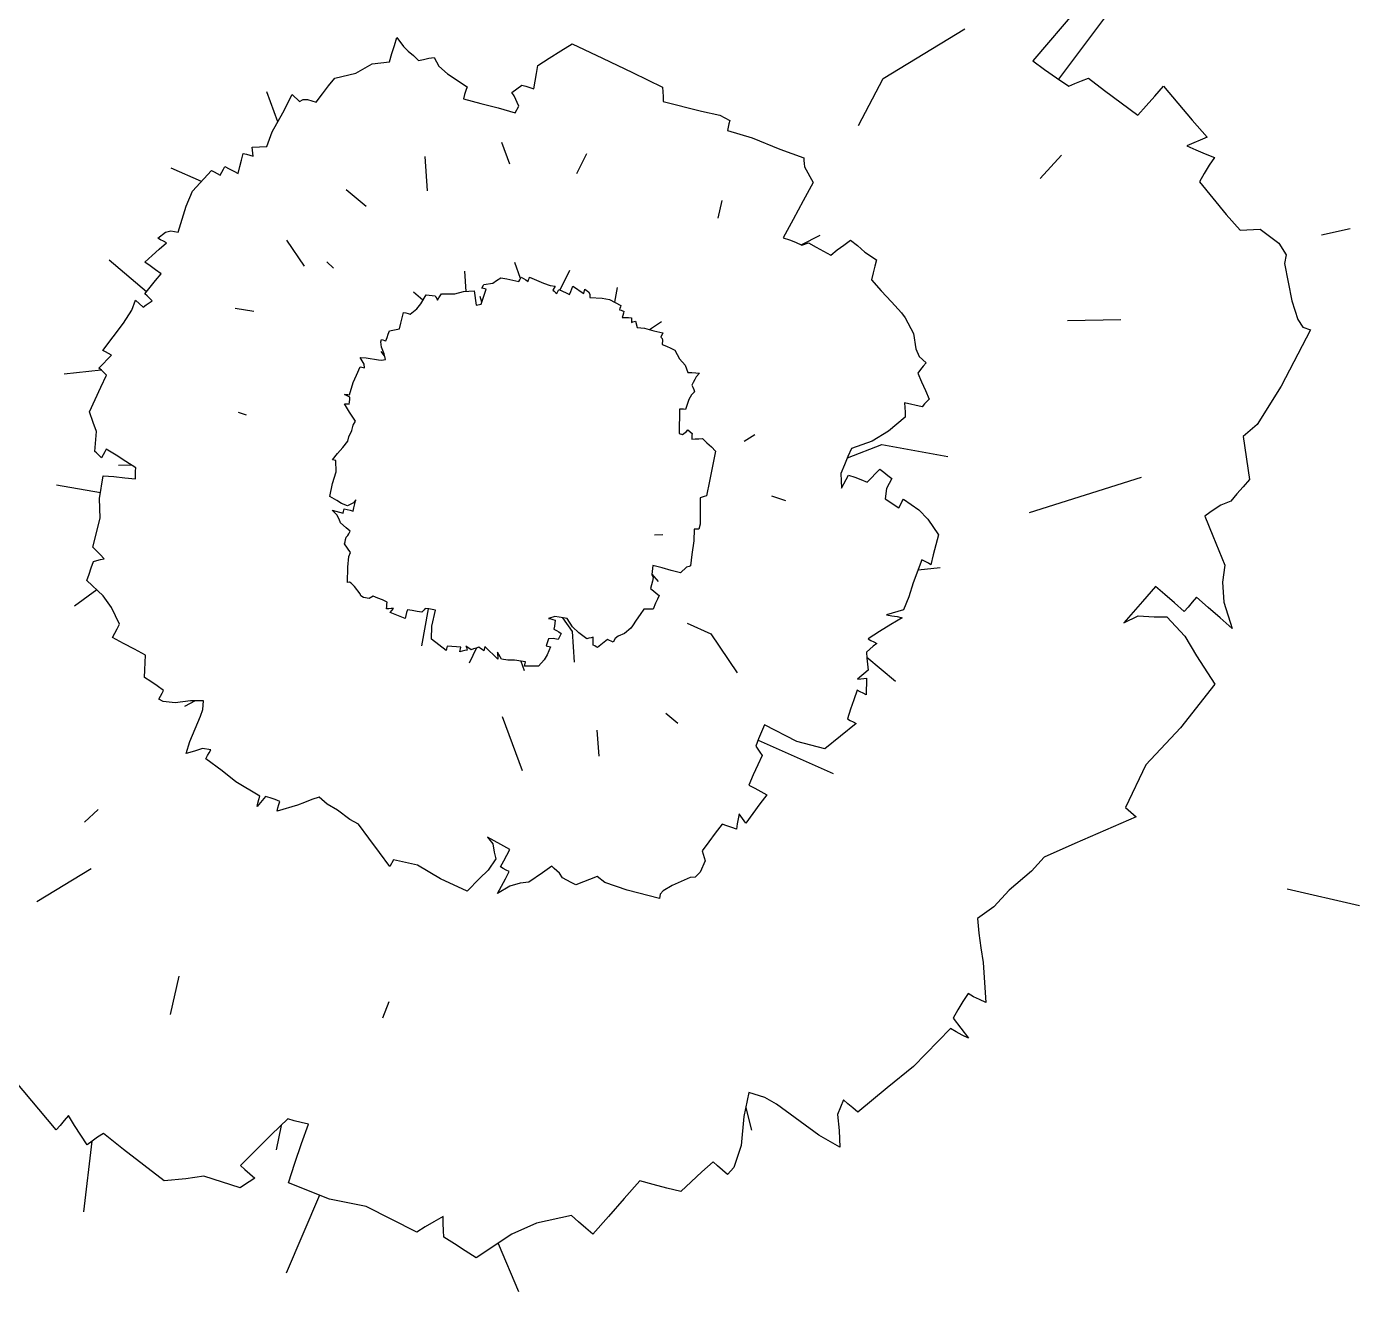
# Model space of a CAD drawing. Header units: millimetres. Extents: x -4017 to 59953, y -688 to 66564.
# Drawn here: x 42436 to 43032, y 14670 to 15235 of the extents above; entities that cross this region are included whole.
import ezdxf

# ---------------------------------------------------------------- set-up
doc = ezdxf.new("R2010")
doc.units = ezdxf.units.MM

# ---------------------------------------------------------------- blocks, each defined once
blk = doc.blocks.new('A$C35F36DAD')
at = {"linetype": 'Continuous'}
for p, q in [((0.98157, 0.86308), (1.02342, 0.91918)), ((0.99006, 0.89492), (0.97005, 0.87129)), ((0.68468, 0.87825), (0.68581, 0.88176)), ((0.68581, 0.88176), (0.68867, 0.87769)), ((0.90305, 0.86341), (0.93963, 0.88557)), ((0.68355, 0.87463), (0.68468, 0.87825)), ((0.68867, 0.87769), (0.6909, 0.87571)), ((0.6909, 0.87571), (0.69315, 0.87367)), ((0.75389, 0.87253), (0.759, 0.87577)), ((0.759, 0.87577), (0.76414, 0.87888)), ((0.76414, 0.87888), (0.77764, 0.87252)), ((0.66744, 0.86584), (0.67481, 0.86998)), ((0.67481, 0.86998), (0.68248, 0.87092)), ((0.68248, 0.87092), (0.68355, 0.87463)), ((0.69315, 0.87367), (0.69544, 0.8715)), ((0.69544, 0.8715), (0.69775, 0.87201)), ((0.69775, 0.87201), (0.70008, 0.87246)), ((0.70008, 0.87246), (0.70245, 0.87277)), ((0.70245, 0.87277), (0.70454, 0.86892)), ((0.74881, 0.86921), (0.75389, 0.87253)), ((0.77764, 0.87252), (0.7911, 0.86608)), ((0.97005, 0.87129), (0.9752, 0.86749)), ((0.65523, 0.86011), (0.65807, 0.86363)), ((0.65807, 0.86363), (0.66744, 0.86584)), ((0.70454, 0.86892), (0.70836, 0.86555)), ((0.70836, 0.86555), (0.71716, 0.85977)), ((0.74759, 0.86229), (0.7482, 0.86575)), ((0.7482, 0.86575), (0.74881, 0.86921)), ((0.7911, 0.86608), (0.80453, 0.85959)), ((0.9752, 0.86749), (0.98054, 0.86378)), ((0.98054, 0.86378), (0.98609, 0.86001)), ((0.99174, 0.8624), (0.99486, 0.86358)), ((0.99486, 0.86358), (1.002, 0.85804)), ((0.65248, 0.85654), (0.65523, 0.86011)), ((0.71657, 0.85806), (0.71603, 0.85626)), ((0.71716, 0.85977), (0.71657, 0.85806)), ((0.73715, 0.85725), (0.74157, 0.86049)), ((0.74157, 0.86049), (0.74335, 0.86002)), ((0.74335, 0.86002), (0.74515, 0.85949)), ((0.74515, 0.85949), (0.74699, 0.85882)), ((0.74699, 0.85882), (0.74759, 0.86229)), ((0.80453, 0.85959), (0.80466, 0.85749)), ((0.89209, 0.84246), (0.90305, 0.86341)), ((0.98609, 0.86001), (0.98881, 0.86117)), ((0.98881, 0.86117), (0.99174, 0.8624)), ((1.002, 0.85804), (1.00941, 0.85252)), ((1.02451, 0.8556), (1.02841, 0.86005)), ((1.02841, 0.86005), (1.03471, 0.85243)), ((0.63256, 0.84409), (0.62774, 0.85746)), ((0.63483, 0.84808), (0.63893, 0.85627)), ((0.63893, 0.85627), (0.64231, 0.85318)), ((0.64231, 0.85318), (0.64395, 0.85412)), ((0.64395, 0.85412), (0.64588, 0.85406)), ((0.64588, 0.85406), (0.64977, 0.85294)), ((0.64977, 0.85294), (0.65248, 0.85654)), ((0.71603, 0.85626), (0.7155, 0.85435)), ((0.7155, 0.85435), (0.72327, 0.85235)), ((0.72327, 0.85235), (0.73099, 0.85027)), ((0.73826, 0.85567), (0.73715, 0.85725)), ((0.74027, 0.85107), (0.73826, 0.85567)), ((0.80466, 0.85749), (0.80477, 0.85534)), ((0.80477, 0.85534), (0.80483, 0.85311)), ((0.80483, 0.85311), (0.82197, 0.8489)), ((1.00941, 0.85252), (1.01695, 0.847)), ((1.02066, 0.85123), (1.02451, 0.8556)), ((1.03471, 0.85243), (1.0412, 0.84489)), ((0.63004, 0.83964), (0.63483, 0.84808)), ((0.73099, 0.85027), (0.73869, 0.84814)), ((0.73869, 0.84814), (0.74027, 0.85107)), ((0.82197, 0.8489), (0.83015, 0.84702)), ((0.83015, 0.84702), (0.83461, 0.84461)), ((1.01695, 0.847), (1.02066, 0.85123)), ((0.83383, 0.84173), (0.83347, 0.84016)), ((0.83347, 0.84016), (0.84454, 0.83695)), ((0.8342, 0.84324), (0.83383, 0.84173)), ((0.83461, 0.84461), (0.8342, 0.84324)), ((1.0412, 0.84489), (1.04789, 0.83729)), ((0.62765, 0.83304), (0.63004, 0.83964)), ((0.73625, 0.82515), (0.73263, 0.83481)), ((0.84454, 0.83695), (0.85691, 0.8319)), ((1.04789, 0.83729), (1.03884, 0.8334)), ((0.61631, 0.82702), (0.6171, 0.82989)), ((0.6171, 0.82989), (0.61854, 0.82961)), ((0.61854, 0.82961), (0.62004, 0.82924)), ((0.62004, 0.82924), (0.62154, 0.82876)), ((0.62117, 0.83275), (0.62765, 0.83304)), ((0.62123, 0.83145), (0.62117, 0.83275)), ((0.62134, 0.83013), (0.62123, 0.83145)), ((0.62154, 0.82876), (0.62134, 0.83013)), ((0.69953, 0.8133), (0.69843, 0.82854)), ((0.76627, 0.82104), (0.77061, 0.82999)), ((0.85691, 0.8319), (0.86762, 0.82804)), ((0.86762, 0.82804), (0.86769, 0.82674)), ((0.97324, 0.81876), (0.98281, 0.82924)), ((1.03884, 0.8334), (1.04287, 0.83157)), ((1.04287, 0.83157), (1.04696, 0.82982)), ((1.04696, 0.82982), (1.05118, 0.8282)), ((1.05118, 0.8282), (1.0488, 0.82465)), ((0.59841, 0.8175), (0.58491, 0.82345)), ((0.59442, 0.81318), (0.60293, 0.82238)), ((0.60293, 0.82238), (0.60416, 0.82172)), ((0.60758, 0.82163), (0.60829, 0.82295)), ((0.60829, 0.82295), (0.60895, 0.82418)), ((0.60895, 0.82418), (0.61091, 0.82312)), ((0.61091, 0.82312), (0.61287, 0.82207)), ((0.61287, 0.82207), (0.61482, 0.82101)), ((0.61482, 0.82101), (0.61555, 0.82408)), ((0.61555, 0.82408), (0.61631, 0.82702)), ((0.86769, 0.82674), (0.8678, 0.82541)), ((0.8678, 0.82541), (0.86799, 0.82404)), ((0.86799, 0.82404), (0.87175, 0.81696)), ((1.0488, 0.82465), (1.04656, 0.82098)), ((0.60416, 0.82172), (0.60548, 0.821)), ((0.60548, 0.821), (0.60684, 0.82027)), ((0.60684, 0.82027), (0.60758, 0.82163)), ((0.87175, 0.81696), (0.86731, 0.80874)), ((1.04656, 0.82098), (1.04439, 0.81725)), ((1.04439, 0.81725), (1.05035, 0.80992)), ((0.59163, 0.80646), (0.59442, 0.81318)), ((0.67213, 0.8063), (0.66313, 0.81372)), ((0.58802, 0.79479), (0.59163, 0.80646)), ((0.82941, 0.80108), (0.83114, 0.80893)), ((0.86731, 0.80874), (0.86287, 0.80052)), ((1.05035, 0.80992), (1.05644, 0.80273)), ((0.86287, 0.80052), (0.85843, 0.7923)), ((1.05644, 0.80273), (1.06259, 0.79561)), ((0.57898, 0.79209), (0.58238, 0.79475)), ((0.58021, 0.79142), (0.57898, 0.79209)), ((0.58238, 0.79475), (0.58472, 0.79545)), ((0.58472, 0.79545), (0.58802, 0.79479)), ((0.85843, 0.7923), (0.86119, 0.79131)), ((0.86652, 0.78916), (0.8749, 0.79345)), ((1.06259, 0.79561), (1.07156, 0.79619)), ((1.07156, 0.79619), (1.07993, 0.78981)), ((1.099, 0.79361), (1.11183, 0.79644)), ((0.57637, 0.78432), (0.57962, 0.78718)), ((0.57962, 0.78718), (0.58289, 0.78998)), ((0.58153, 0.79071), (0.58021, 0.79142)), ((0.58289, 0.78998), (0.58153, 0.79071)), ((0.64445, 0.77966), (0.63664, 0.79118)), ((0.86119, 0.79131), (0.86397, 0.79025)), ((0.86397, 0.79025), (0.86679, 0.78905)), ((0.86679, 0.78905), (0.8698, 0.78995)), ((0.8698, 0.78995), (0.87313, 0.78815)), ((0.87313, 0.78815), (0.87646, 0.78636)), ((0.87646, 0.78636), (0.87978, 0.78456)), ((0.87978, 0.78456), (0.8826, 0.78683)), ((0.8826, 0.78683), (0.8855, 0.78905)), ((0.8855, 0.78905), (0.88845, 0.79125)), ((0.88845, 0.79125), (0.89169, 0.78885)), ((0.89169, 0.78885), (0.89492, 0.78589)), ((1.07993, 0.78981), (1.08317, 0.78468)), ((0.57387, 0.76814), (0.5572, 0.78222)), ((0.57316, 0.78133), (0.57637, 0.78432)), ((0.57558, 0.77969), (0.57316, 0.78133)), ((0.6575, 0.77874), (0.65455, 0.7816)), ((0.74105, 0.77411), (0.73846, 0.78124)), ((0.89492, 0.78589), (0.90012, 0.78242)), ((0.90012, 0.78242), (0.89933, 0.77955)), ((1.08317, 0.78468), (1.08245, 0.78075)), ((1.08245, 0.78075), (1.08565, 0.76408)), ((0.57799, 0.77795), (0.57558, 0.77969)), ((0.57794, 0.77318), (0.58046, 0.77612)), ((0.58046, 0.77612), (0.57799, 0.77795)), ((0.71675, 0.76834), (0.71618, 0.77737)), ((0.73029, 0.7732), (0.73226, 0.7744)), ((0.73226, 0.7744), (0.73495, 0.7739)), ((0.74103, 0.77407), (0.74132, 0.77465)), ((0.74132, 0.77465), (0.74241, 0.77405)), ((0.74484, 0.77412), (0.745, 0.77474)), ((0.745, 0.77474), (0.75137, 0.77199)), ((0.7587, 0.76898), (0.76311, 0.77787)), ((0.89857, 0.77661), (0.89784, 0.77354)), ((0.89933, 0.77955), (0.89857, 0.77661)), ((0.57312, 0.7672), (0.57551, 0.7702)), ((0.57551, 0.7702), (0.57794, 0.77318)), ((0.7156, 0.76824), (0.72029, 0.76863)), ((0.72029, 0.76863), (0.72064, 0.76645)), ((0.72374, 0.76982), (0.72445, 0.77107)), ((0.72442, 0.76964), (0.72374, 0.76982)), ((0.72508, 0.76947), (0.72442, 0.76964)), ((0.72445, 0.77107), (0.72465, 0.77144)), ((0.72465, 0.77144), (0.72869, 0.77205)), ((0.72499, 0.76709), (0.7257, 0.76931)), ((0.7257, 0.76931), (0.72508, 0.76947)), ((0.72869, 0.77205), (0.73029, 0.7732)), ((0.73495, 0.7739), (0.73764, 0.77338)), ((0.73764, 0.77338), (0.74032, 0.77282)), ((0.74032, 0.77282), (0.74069, 0.77345)), ((0.74069, 0.77345), (0.74103, 0.77407)), ((0.74241, 0.77405), (0.74348, 0.77343)), ((0.74348, 0.77343), (0.74449, 0.77278)), ((0.74449, 0.77278), (0.74467, 0.77346)), ((0.74467, 0.77346), (0.74484, 0.77412)), ((0.75137, 0.77199), (0.75435, 0.77094)), ((0.75435, 0.77094), (0.75649, 0.7707)), ((0.75649, 0.7707), (0.75549, 0.76886)), ((0.75549, 0.76886), (0.7561, 0.76839)), ((0.7561, 0.76839), (0.75668, 0.7679)), ((0.75757, 0.76801), (0.75791, 0.76862)), ((0.75791, 0.76862), (0.7582, 0.76921)), ((0.7582, 0.76921), (0.75978, 0.76847)), ((0.75978, 0.76847), (0.76137, 0.76772)), ((0.76348, 0.76822), (0.76399, 0.76947)), ((0.76399, 0.76947), (0.76445, 0.77071)), ((0.76445, 0.77071), (0.76612, 0.76962)), ((0.76612, 0.76962), (0.76773, 0.76849)), ((0.76773, 0.76849), (0.76932, 0.76735)), ((0.7695, 0.76803), (0.76967, 0.76869)), ((0.76967, 0.76869), (0.76983, 0.76931)), ((0.76983, 0.76931), (0.77138, 0.76809)), ((0.78317, 0.76348), (0.78433, 0.77008)), ((0.89784, 0.77354), (0.90227, 0.76862)), ((0.90227, 0.76862), (0.90675, 0.76367)), ((0.56739, 0.7599), (0.56904, 0.76434)), ((0.56904, 0.76434), (0.57243, 0.76125)), ((0.57421, 0.76628), (0.57312, 0.7672)), ((0.57376, 0.76229), (0.57511, 0.76326)), ((0.57535, 0.76522), (0.57421, 0.76628)), ((0.57511, 0.76326), (0.5765, 0.7641)), ((0.5765, 0.7641), (0.57535, 0.76522)), ((0.69742, 0.76437), (0.69315, 0.76796)), ((0.69471, 0.76059), (0.69654, 0.76282)), ((0.69654, 0.76282), (0.6988, 0.76681)), ((0.6988, 0.76681), (0.70019, 0.76665)), ((0.70019, 0.76665), (0.70154, 0.76651)), ((0.70154, 0.76651), (0.70287, 0.76637)), ((0.70287, 0.76637), (0.70323, 0.76575)), ((0.70323, 0.76575), (0.70358, 0.76511)), ((0.70358, 0.76511), (0.70393, 0.76442)), ((0.70393, 0.76442), (0.70456, 0.76538)), ((0.70456, 0.76538), (0.70515, 0.7663)), ((0.70515, 0.7663), (0.7057, 0.7672)), ((0.7057, 0.7672), (0.71175, 0.76717)), ((0.71175, 0.76717), (0.7156, 0.76824)), ((0.72064, 0.76645), (0.72093, 0.76428)), ((0.72093, 0.76428), (0.72121, 0.76211)), ((0.72199, 0.7623), (0.72273, 0.76245)), ((0.72273, 0.76245), (0.72342, 0.76258)), ((0.72375, 0.76351), (0.72304, 0.76609)), ((0.72342, 0.76258), (0.72422, 0.76485)), ((0.72422, 0.76485), (0.72499, 0.76709)), ((0.75668, 0.7679), (0.7572, 0.76737)), ((0.7572, 0.76737), (0.75757, 0.76801)), ((0.76137, 0.76772), (0.76294, 0.76692)), ((0.76294, 0.76692), (0.76348, 0.76822)), ((0.76932, 0.76735), (0.7695, 0.76803)), ((0.77138, 0.76809), (0.77194, 0.76713)), ((0.77194, 0.76713), (0.77201, 0.76561)), ((0.77201, 0.76561), (0.77756, 0.76528)), ((0.77756, 0.76528), (0.78083, 0.76477)), ((0.78083, 0.76477), (0.78581, 0.76201)), ((0.90675, 0.76367), (0.91131, 0.75868)), ((1.08565, 0.76408), (1.08846, 0.75576)), ((0.5636, 0.75408), (0.56739, 0.7599)), ((0.57243, 0.76125), (0.57376, 0.76229)), ((0.62193, 0.75929), (0.61348, 0.7607)), ((0.68753, 0.75406), (0.68816, 0.7565)), ((0.68816, 0.7565), (0.6888, 0.75895)), ((0.6888, 0.75895), (0.68978, 0.7587)), ((0.68978, 0.7587), (0.69076, 0.75844)), ((0.69076, 0.75844), (0.69174, 0.75819)), ((0.69174, 0.75819), (0.69471, 0.76059)), ((0.72121, 0.76211), (0.72199, 0.7623)), ((0.78548, 0.76073), (0.7853, 0.76005)), ((0.7853, 0.76005), (0.78598, 0.75987)), ((0.78565, 0.76139), (0.78548, 0.76073)), ((0.78581, 0.76201), (0.78565, 0.76139)), ((0.78598, 0.75987), (0.78664, 0.7597)), ((0.78675, 0.75758), (0.7865, 0.7566)), ((0.7865, 0.7566), (0.78793, 0.75661)), ((0.78664, 0.7597), (0.78726, 0.75954)), ((0.78701, 0.75856), (0.78675, 0.75758)), ((0.78726, 0.75954), (0.78701, 0.75856)), ((0.78793, 0.75661), (0.78931, 0.75659)), ((0.78931, 0.75659), (0.79067, 0.75656)), ((0.79067, 0.75656), (0.7907, 0.75589)), ((0.91131, 0.75868), (0.91293, 0.75654)), ((0.91293, 0.75654), (0.91669, 0.74946)), ((0.5544, 0.74191), (0.5636, 0.75408)), ((0.68195, 0.74923), (0.68246, 0.75067)), ((0.68246, 0.75067), (0.68398, 0.751)), ((0.68398, 0.751), (0.68545, 0.75132)), ((0.68545, 0.75132), (0.68689, 0.75161)), ((0.68689, 0.75161), (0.68753, 0.75406)), ((0.7907, 0.75519), (0.79065, 0.75447)), ((0.79065, 0.75447), (0.79123, 0.75471)), ((0.7907, 0.75589), (0.7907, 0.75519)), ((0.79123, 0.75471), (0.7918, 0.7549)), ((0.7918, 0.7549), (0.79237, 0.75507)), ((0.79237, 0.75507), (0.7932, 0.75224)), ((0.7932, 0.75224), (0.79637, 0.7519)), ((0.79637, 0.7519), (0.80062, 0.75069)), ((0.79861, 0.75126), (0.804, 0.75484)), ((0.80062, 0.75069), (0.80469, 0.74977)), ((0.98551, 0.75525), (1.00932, 0.75575)), ((1.09399, 0.75111), (1.08091, 0.72595)), ((1.08846, 0.75576), (1.09063, 0.7524)), ((1.09063, 0.7524), (1.09399, 0.75111)), ((0.67858, 0.74582), (0.67884, 0.7468)), ((0.67891, 0.74338), (0.67858, 0.74582)), ((0.67884, 0.7468), (0.67952, 0.74663)), ((0.67952, 0.74663), (0.68018, 0.74645)), ((0.68018, 0.74645), (0.6808, 0.74629)), ((0.6808, 0.74629), (0.68139, 0.74778)), ((0.68139, 0.74778), (0.68195, 0.74923)), ((0.80469, 0.74977), (0.80369, 0.74794)), ((0.80369, 0.74794), (0.80428, 0.74732)), ((0.80428, 0.74732), (0.80447, 0.74646)), ((0.80447, 0.74646), (0.80439, 0.74462)), ((0.80439, 0.74462), (0.80627, 0.74381)), ((0.91669, 0.74946), (0.91769, 0.74264)), ((0.55563, 0.74125), (0.5544, 0.74191)), ((0.55695, 0.74054), (0.55563, 0.74125)), ((0.5564, 0.73798), (0.55832, 0.7398)), ((0.55832, 0.7398), (0.55695, 0.74054)), ((0.67031, 0.73725), (0.66943, 0.7388)), ((0.66943, 0.7388), (0.67201, 0.73865)), ((0.67201, 0.73865), (0.67752, 0.73774)), ((0.6803, 0.73956), (0.67869, 0.74142)), ((0.68006, 0.74048), (0.67891, 0.74338)), ((0.68071, 0.73795), (0.68006, 0.74048)), ((0.80627, 0.74381), (0.80815, 0.74298)), ((0.80815, 0.74298), (0.81001, 0.7421)), ((0.81001, 0.7421), (0.81201, 0.7382)), ((0.91769, 0.74264), (0.91913, 0.73924)), ((0.91913, 0.73924), (0.92224, 0.73634)), ((0.55368, 0.73315), (0.53711, 0.73135)), ((0.55266, 0.73401), (0.55452, 0.73603)), ((0.55375, 0.73309), (0.55266, 0.73401)), ((0.55489, 0.73204), (0.55375, 0.73309)), ((0.55452, 0.73603), (0.5564, 0.73798)), ((0.66777, 0.73087), (0.66939, 0.73463)), ((0.66939, 0.73463), (0.67007, 0.73445)), ((0.67007, 0.73445), (0.67073, 0.73428)), ((0.67121, 0.73582), (0.67031, 0.73725)), ((0.67073, 0.73428), (0.67135, 0.73411)), ((0.67135, 0.73411), (0.67121, 0.73582)), ((0.67752, 0.73774), (0.67897, 0.73767)), ((0.67897, 0.73767), (0.68071, 0.73795)), ((0.81201, 0.7382), (0.81463, 0.73539)), ((0.81463, 0.73539), (0.81588, 0.7321)), ((0.91972, 0.7334), (0.91852, 0.73178)), ((0.92098, 0.73493), (0.91972, 0.7334)), ((0.92224, 0.73634), (0.92098, 0.73493)), ((0.55344, 0.72549), (0.55604, 0.73092)), ((0.55604, 0.73092), (0.55489, 0.73204)), ((0.66458, 0.72218), (0.66628, 0.72759)), ((0.66628, 0.72759), (0.66777, 0.73087)), ((0.81588, 0.7321), (0.81763, 0.73203)), ((0.81825, 0.72769), (0.81754, 0.72644)), ((0.81763, 0.73203), (0.81936, 0.73193)), ((0.81891, 0.72891), (0.81825, 0.72769)), ((0.81954, 0.7301), (0.81891, 0.72891)), ((0.81936, 0.73193), (0.82103, 0.73181)), ((0.82103, 0.73181), (0.81954, 0.7301)), ((0.91852, 0.73178), (0.92026, 0.72799)), ((0.92026, 0.72799), (0.92195, 0.7241)), ((0.55093, 0.72003), (0.55344, 0.72549)), ((0.66239, 0.72223), (0.66313, 0.72224)), ((0.66481, 0.72107), (0.66239, 0.72223)), ((0.66313, 0.72224), (0.66386, 0.72223)), ((0.66386, 0.72223), (0.66458, 0.72218)), ((0.66475, 0.72004), (0.66481, 0.72107)), ((0.81739, 0.72214), (0.81631, 0.72009)), ((0.81886, 0.72348), (0.81739, 0.72214)), ((0.81754, 0.72644), (0.81802, 0.72548)), ((0.81802, 0.72548), (0.81847, 0.7245)), ((0.81847, 0.7245), (0.81886, 0.72348)), ((0.92195, 0.7241), (0.92362, 0.72018)), ((1.08091, 0.72595), (1.07029, 0.70878)), ((0.54846, 0.71454), (0.55093, 0.72003)), ((0.66245, 0.71803), (0.66318, 0.71804)), ((0.66462, 0.71432), (0.66245, 0.71803)), ((0.66318, 0.71804), (0.66388, 0.71804)), ((0.66388, 0.71804), (0.66453, 0.71801)), ((0.66453, 0.71801), (0.66466, 0.71902)), ((0.66466, 0.71902), (0.66475, 0.72004)), ((0.81213, 0.71572), (0.81209, 0.71207)), ((0.81303, 0.71569), (0.81213, 0.71572)), ((0.81389, 0.71565), (0.81303, 0.71569)), ((0.81471, 0.71557), (0.81389, 0.71565)), ((0.81631, 0.72009), (0.81471, 0.71557)), ((0.92053, 0.71679), (0.91262, 0.71853)), ((0.91262, 0.71853), (0.91275, 0.71643)), ((0.91275, 0.71643), (0.91286, 0.71429)), ((0.92152, 0.71802), (0.92053, 0.71679)), ((0.92257, 0.71915), (0.92152, 0.71802)), ((0.92362, 0.72018), (0.92257, 0.71915)), ((0.54999, 0.70972), (0.54846, 0.71454)), ((0.55161, 0.7057), (0.54999, 0.70972)), ((0.61865, 0.71302), (0.61506, 0.71423)), ((0.66554, 0.71304), (0.66462, 0.71432)), ((0.66642, 0.71173), (0.66554, 0.71304)), ((0.66626, 0.70851), (0.66726, 0.7104)), ((0.66726, 0.7104), (0.66642, 0.71173)), ((0.81209, 0.71207), (0.812, 0.70843)), ((0.91292, 0.71206), (0.90544, 0.70589)), ((0.91286, 0.71429), (0.91292, 0.71206)), ((1.07029, 0.70878), (1.06404, 0.70355)), ((0.55081, 0.69676), (0.55161, 0.7057)), ((0.66385, 0.70135), (0.66436, 0.70331)), ((0.66436, 0.70331), (0.66561, 0.70618)), ((0.66561, 0.70618), (0.66626, 0.70851)), ((0.812, 0.70843), (0.8119, 0.7048)), ((0.8119, 0.7048), (0.81337, 0.70442)), ((0.81337, 0.70442), (0.81518, 0.7058)), ((0.81518, 0.7058), (0.81576, 0.70647)), ((0.81576, 0.70647), (0.81767, 0.70487)), ((0.81761, 0.70318), (0.81752, 0.70229)), ((0.81765, 0.70403), (0.81761, 0.70318)), ((0.81767, 0.70487), (0.81765, 0.70403)), ((0.84099, 0.70142), (0.84577, 0.70439)), ((0.90544, 0.70589), (0.89823, 0.70138)), ((1.06404, 0.70355), (1.06679, 0.68421)), ((0.55589, 0.69788), (0.55523, 0.69665)), ((0.56027, 0.69519), (0.55589, 0.69788)), ((0.65928, 0.69585), (0.66157, 0.6986)), ((0.66157, 0.6986), (0.66385, 0.70135)), ((0.81752, 0.70229), (0.81911, 0.7024)), ((0.81911, 0.7024), (0.82071, 0.7025)), ((0.82071, 0.7025), (0.82231, 0.70261)), ((0.82231, 0.70261), (0.82432, 0.70072)), ((0.82432, 0.70072), (0.82631, 0.69882)), ((0.82631, 0.69882), (0.82824, 0.69688)), ((0.82824, 0.69688), (0.82689, 0.69022)), ((0.8871, 0.69396), (0.90256, 0.69989)), ((0.88899, 0.69819), (0.88734, 0.69452)), ((0.89823, 0.70138), (0.88899, 0.69819)), ((0.90256, 0.69989), (0.93202, 0.6946)), ((0.55149, 0.69614), (0.55081, 0.69676)), ((0.55378, 0.69397), (0.55149, 0.69614)), ((0.55452, 0.69533), (0.55378, 0.69397)), ((0.55523, 0.69665), (0.55452, 0.69533)), ((0.56463, 0.69239), (0.56027, 0.69519)), ((0.56906, 0.6895), (0.56463, 0.69239)), ((0.65699, 0.6931), (0.65928, 0.69585)), ((0.65846, 0.69271), (0.65699, 0.6931)), ((0.65858, 0.68767), (0.65846, 0.69271)), ((0.88734, 0.69452), (0.88575, 0.69076)), ((0.55289, 0.67576), (0.55452, 0.68598)), ((0.55452, 0.68598), (0.55936, 0.68557)), ((0.55936, 0.68557), (0.56414, 0.68507)), ((0.56725, 0.69069), (0.56139, 0.69052)), ((0.56414, 0.68507), (0.56891, 0.68453)), ((0.56891, 0.68453), (0.56892, 0.68628)), ((0.56892, 0.68628), (0.56899, 0.68795)), ((0.56899, 0.68795), (0.56906, 0.6895)), ((0.65705, 0.68248), (0.65858, 0.68767)), ((0.82689, 0.69022), (0.8255, 0.68358)), ((0.88575, 0.69076), (0.88415, 0.68689)), ((0.88415, 0.68689), (0.88445, 0.68042)), ((0.88656, 0.68433), (0.88762, 0.68629)), ((0.88762, 0.68629), (0.89038, 0.68529)), ((0.89038, 0.68529), (0.89316, 0.68423)), ((0.89597, 0.68304), (0.89783, 0.68506)), ((0.89783, 0.68506), (0.89971, 0.68701)), ((0.89971, 0.68701), (0.90163, 0.68883)), ((0.90163, 0.68883), (0.90345, 0.68752)), ((0.90345, 0.68752), (0.90522, 0.68612)), ((0.90522, 0.68612), (0.90697, 0.68468)), ((0.96851, 0.66952), (1.01855, 0.68538)), ((0.55329, 0.67827), (0.53372, 0.68178)), ((0.65585, 0.67666), (0.65705, 0.68248)), ((0.8255, 0.68358), (0.82409, 0.67694)), ((0.88445, 0.68042), (0.8855, 0.68237)), ((0.8855, 0.68237), (0.88656, 0.68433)), ((0.89316, 0.68423), (0.89597, 0.68304)), ((0.90459, 0.68021), (0.90405, 0.67559)), ((0.90697, 0.68468), (0.90459, 0.68021)), ((1.064, 0.68103), (1.0612, 0.67785)), ((1.06679, 0.68421), (1.064, 0.68103)), ((0.55317, 0.66698), (0.55289, 0.67576)), ((0.65896, 0.67484), (0.65585, 0.67666)), ((0.66104, 0.67353), (0.65896, 0.67484)), ((0.66366, 0.67253), (0.66104, 0.67353)), ((0.66487, 0.67317), (0.66366, 0.67253)), ((0.66644, 0.67382), (0.66487, 0.67317)), ((0.66749, 0.67519), (0.66644, 0.67382)), ((0.66673, 0.67226), (0.66749, 0.67519)), ((0.82224, 0.67638), (0.82126, 0.67611)), ((0.82126, 0.67611), (0.82126, 0.66808)), ((0.82317, 0.67666), (0.82224, 0.67638)), ((0.82409, 0.67694), (0.82317, 0.67666)), ((0.85317, 0.677), (0.85941, 0.6749)), ((0.90405, 0.67559), (0.91004, 0.67164)), ((0.91004, 0.67164), (0.91078, 0.67301)), ((0.91078, 0.67301), (0.91149, 0.67433)), ((0.91149, 0.67433), (0.91216, 0.67556)), ((0.91216, 0.67556), (0.91904, 0.67072)), ((1.0584, 0.67467), (1.05402, 0.67288)), ((1.0612, 0.67785), (1.0584, 0.67467)), ((0.65893, 0.66843), (0.65687, 0.67054)), ((0.65687, 0.67054), (0.65853, 0.67011)), ((0.65853, 0.67011), (0.66017, 0.66968)), ((0.66002, 0.66658), (0.65893, 0.66843)), ((0.66017, 0.66968), (0.66176, 0.66926)), ((0.66176, 0.66926), (0.66194, 0.66994)), ((0.66194, 0.66994), (0.66211, 0.6706)), ((0.66211, 0.6706), (0.66227, 0.67122)), ((0.66227, 0.67122), (0.66362, 0.67087)), ((0.66362, 0.67087), (0.66491, 0.67053)), ((0.66491, 0.67053), (0.66619, 0.6702)), ((0.66619, 0.6702), (0.66637, 0.67089)), ((0.66637, 0.67089), (0.66655, 0.67157)), ((0.66655, 0.67157), (0.66673, 0.67226)), ((0.82126, 0.66808), (0.82131, 0.66426)), ((0.91904, 0.67072), (0.92309, 0.66657)), ((1.04901, 0.66956), (1.04683, 0.66791)), ((1.04683, 0.66791), (1.0504, 0.65914)), ((1.05144, 0.67121), (1.04901, 0.66956)), ((1.05402, 0.67288), (1.05144, 0.67121)), ((0.54993, 0.65408), (0.55317, 0.66698)), ((0.66062, 0.66486), (0.66002, 0.66658)), ((0.66317, 0.66262), (0.66062, 0.66486)), ((0.66487, 0.66113), (0.66317, 0.66262)), ((0.66459, 0.66055), (0.66487, 0.66113)), ((0.81864, 0.66205), (0.81842, 0.65681)), ((0.81937, 0.66206), (0.81864, 0.66205)), ((0.82007, 0.66206), (0.81937, 0.66206)), ((0.82072, 0.66203), (0.82007, 0.66206)), ((0.82131, 0.66426), (0.82072, 0.66203)), ((0.92309, 0.66657), (0.92777, 0.65954)), ((0.66236, 0.65551), (0.66262, 0.65649)), ((0.66502, 0.65168), (0.66236, 0.65551)), ((0.66262, 0.65649), (0.66287, 0.65747)), ((0.66287, 0.65747), (0.66313, 0.65845)), ((0.66313, 0.65845), (0.66387, 0.6593)), ((0.66387, 0.6593), (0.66424, 0.65993)), ((0.66424, 0.65993), (0.66459, 0.66055)), ((0.80093, 0.65961), (0.80458, 0.6597)), ((0.81842, 0.65681), (0.81753, 0.6508)), ((0.92777, 0.65954), (0.92664, 0.6551)), ((1.0504, 0.65914), (1.05575, 0.64598)), ((0.55157, 0.65243), (0.54993, 0.65408)), ((0.55324, 0.6507), (0.55157, 0.65243)), ((0.55494, 0.64885), (0.55324, 0.6507)), ((0.66383, 0.64509), (0.66425, 0.64989)), ((0.66425, 0.64989), (0.66502, 0.65168)), ((0.81753, 0.6508), (0.81698, 0.64564)), ((0.9255, 0.65065), (0.92437, 0.64621)), ((0.92664, 0.6551), (0.9255, 0.65065)), ((0.54823, 0.64204), (0.54924, 0.64484)), ((0.54924, 0.64484), (0.55022, 0.6476)), ((0.55022, 0.6476), (0.55174, 0.64805)), ((0.55174, 0.64805), (0.55329, 0.64847)), ((0.55329, 0.64847), (0.55494, 0.64885)), ((0.66374, 0.63832), (0.66383, 0.64509)), ((0.80005, 0.64451), (0.79988, 0.64317)), ((0.80019, 0.64584), (0.80005, 0.64451)), ((0.8043, 0.64476), (0.80019, 0.64584)), ((0.80841, 0.64369), (0.8043, 0.64476)), ((0.81253, 0.64262), (0.80841, 0.64369)), ((0.81525, 0.64505), (0.81253, 0.64262)), ((0.81584, 0.64528), (0.81525, 0.64505)), ((0.81641, 0.64547), (0.81584, 0.64528)), ((0.81698, 0.64564), (0.81641, 0.64547)), ((0.92045, 0.64833), (0.91646, 0.63808)), ((0.91875, 0.64396), (0.92863, 0.64503)), ((0.92332, 0.64683), (0.92045, 0.64833)), ((0.92437, 0.64621), (0.92332, 0.64683)), ((1.05575, 0.64598), (1.05474, 0.63841)), ((0.54717, 0.63914), (0.54823, 0.64204)), ((0.55448, 0.63223), (0.54717, 0.63914)), ((0.66459, 0.6384), (0.66374, 0.63832)), ((0.66541, 0.63792), (0.66459, 0.6384)), ((0.66691, 0.63644), (0.66541, 0.63792)), ((0.79995, 0.63889), (0.79951, 0.63723)), ((0.79988, 0.64317), (0.79966, 0.64179)), ((0.79966, 0.64179), (0.80038, 0.64056)), ((0.79968, 0.64192), (0.80248, 0.63868)), ((0.80038, 0.64056), (0.79995, 0.63889)), ((0.91646, 0.63808), (0.91464, 0.63184)), ((1.05474, 0.63841), (1.05532, 0.62944)), ((0.55164, 0.63492), (0.54176, 0.62769)), ((0.5583, 0.62716), (0.55448, 0.63223)), ((0.66938, 0.63323), (0.66691, 0.63644)), ((0.66965, 0.63231), (0.66938, 0.63323)), ((0.67089, 0.63157), (0.66965, 0.63231)), ((0.67336, 0.6311), (0.67089, 0.63157)), ((0.67521, 0.63219), (0.67336, 0.6311)), ((0.67729, 0.63133), (0.67521, 0.63219)), ((0.67936, 0.63045), (0.67729, 0.63133)), ((0.79951, 0.63723), (0.79908, 0.63556)), ((0.79908, 0.63556), (0.80039, 0.63456)), ((0.80039, 0.63456), (0.80168, 0.63352)), ((0.80168, 0.63352), (0.80298, 0.63246)), ((0.80298, 0.63246), (0.80226, 0.63076)), ((0.91464, 0.63184), (0.91218, 0.626)), ((1.02093, 0.63202), (1.01898, 0.62979)), ((1.02289, 0.63425), (1.02093, 0.63202)), ((1.02485, 0.63647), (1.02289, 0.63425)), ((1.029, 0.63283), (1.02485, 0.63647)), ((1.03322, 0.62912), (1.029, 0.63283)), ((1.04317, 0.63166), (1.04122, 0.62944)), ((1.04836, 0.6271), (1.04317, 0.63166)), ((0.56187, 0.61957), (0.5583, 0.62716)), ((0.68142, 0.62952), (0.67936, 0.63045)), ((0.68114, 0.62646), (0.68127, 0.62747)), ((0.68222, 0.62656), (0.68114, 0.62646)), ((0.68127, 0.62747), (0.68136, 0.62849)), ((0.68136, 0.62849), (0.68142, 0.62952)), ((0.68328, 0.62663), (0.68222, 0.62656)), ((0.68282, 0.62487), (0.68434, 0.62667)), ((0.68434, 0.62667), (0.68328, 0.62663)), ((0.69047, 0.62612), (0.69013, 0.62482)), ((0.69267, 0.62575), (0.69047, 0.62612)), ((0.69484, 0.62537), (0.69267, 0.62575)), ((0.69696, 0.62495), (0.69484, 0.62537)), ((0.69974, 0.62648), (0.69683, 0.61002)), ((0.6975, 0.62554), (0.69696, 0.62495)), ((0.69799, 0.62611), (0.6975, 0.62554)), ((0.69845, 0.62665), (0.69799, 0.62611)), ((0.70004, 0.62644), (0.69845, 0.62665)), ((0.70158, 0.62622), (0.70004, 0.62644)), ((0.70135, 0.61878), (0.70308, 0.62597)), ((0.70308, 0.62597), (0.70158, 0.62622)), ((0.79617, 0.62639), (0.79447, 0.6239)), ((0.7976, 0.6264), (0.79617, 0.62639)), ((0.79898, 0.62638), (0.7976, 0.6264)), ((0.80034, 0.62634), (0.79898, 0.62638)), ((0.80131, 0.62902), (0.80034, 0.62634)), ((0.80226, 0.63076), (0.80131, 0.62902)), ((0.91218, 0.626), (0.90465, 0.62375)), ((1.01898, 0.62979), (1.01059, 0.62024)), ((1.03758, 0.62529), (1.03322, 0.62912)), ((1.03934, 0.62729), (1.03758, 0.62529)), ((1.04122, 0.62944), (1.03934, 0.62729)), ((1.05369, 0.62242), (1.04836, 0.6271)), ((1.05532, 0.62944), (1.05909, 0.61767)), ((0.56082, 0.61761), (0.56187, 0.61957)), ((0.68507, 0.62397), (0.68282, 0.62487)), ((0.68726, 0.62305), (0.68507, 0.62397)), ((0.68942, 0.6221), (0.68726, 0.62305)), ((0.68978, 0.62347), (0.68942, 0.6221)), ((0.69013, 0.62482), (0.68978, 0.62347)), ((0.75639, 0.62305), (0.75356, 0.62222)), ((0.75356, 0.62222), (0.75454, 0.62197)), ((0.75454, 0.62197), (0.75552, 0.62171)), ((0.75552, 0.62171), (0.7565, 0.62146)), ((0.75636, 0.62013), (0.75619, 0.61879)), ((0.7565, 0.62146), (0.75636, 0.62013)), ((0.75827, 0.62277), (0.75639, 0.62305)), ((0.76011, 0.62247), (0.75827, 0.62277)), ((0.75983, 0.62252), (0.76413, 0.61633)), ((0.76191, 0.62214), (0.76011, 0.62247)), ((0.76432, 0.6184), (0.76191, 0.62214)), ((0.79277, 0.62138), (0.79106, 0.61883)), ((0.79447, 0.6239), (0.79277, 0.62138)), ((0.81555, 0.62014), (0.82608, 0.6153)), ((0.90646, 0.61947), (0.9014, 0.61632)), ((0.90465, 0.62375), (0.907, 0.62342)), ((0.91158, 0.62253), (0.90646, 0.61947)), ((0.907, 0.62342), (0.9093, 0.623)), ((0.9093, 0.623), (0.91158, 0.62253)), ((1.01059, 0.62024), (1.01711, 0.62339)), ((1.01711, 0.62339), (1.0242, 0.6229)), ((1.0242, 0.6229), (1.02992, 0.62299)), ((1.02992, 0.62299), (1.03788, 0.61434)), ((1.05909, 0.61767), (1.05369, 0.62242)), ((0.5587, 0.6137), (0.55976, 0.61566)), ((0.5636, 0.61106), (0.5587, 0.6137)), ((0.55976, 0.61566), (0.56082, 0.61761)), ((0.70129, 0.61292), (0.70135, 0.61878)), ((0.75619, 0.61879), (0.75597, 0.61741)), ((0.75597, 0.61741), (0.75706, 0.61681)), ((0.75706, 0.61681), (0.75813, 0.61619)), ((0.75833, 0.61366), (0.75788, 0.61273)), ((0.75813, 0.61619), (0.75914, 0.61554)), ((0.75876, 0.61459), (0.75833, 0.61366)), ((0.75914, 0.61554), (0.75876, 0.61459)), ((0.76413, 0.61633), (0.76498, 0.60273)), ((0.76709, 0.61571), (0.76432, 0.6184)), ((0.77063, 0.61307), (0.76709, 0.61571)), ((0.77254, 0.61361), (0.77161, 0.61334)), ((0.77346, 0.6139), (0.77254, 0.61361)), ((0.77354, 0.61022), (0.77346, 0.6139)), ((0.78466, 0.61427), (0.78331, 0.61327)), ((0.78756, 0.61545), (0.78466, 0.61427)), ((0.79029, 0.61788), (0.78756, 0.61545)), ((0.79106, 0.61883), (0.79029, 0.61788)), ((0.82608, 0.6153), (0.83784, 0.59795)), ((0.9014, 0.61632), (0.89635, 0.61306)), ((1.03788, 0.61434), (1.04317, 0.60551)), ((0.56849, 0.60841), (0.5636, 0.61106)), ((0.57338, 0.60577), (0.56849, 0.60841)), ((0.70779, 0.6079), (0.70129, 0.61292)), ((0.70796, 0.60859), (0.70779, 0.6079)), ((0.70814, 0.60925), (0.70796, 0.60859)), ((0.7083, 0.60986), (0.70814, 0.60925)), ((0.71035, 0.60971), (0.7083, 0.60986)), ((0.71239, 0.60952), (0.71035, 0.60971)), ((0.71443, 0.60931), (0.71239, 0.60952)), ((0.71392, 0.60735), (0.7141, 0.60803)), ((0.71503, 0.60759), (0.71392, 0.60735)), ((0.7141, 0.60803), (0.71427, 0.60869)), ((0.71427, 0.60869), (0.71443, 0.60931)), ((0.71613, 0.60782), (0.71503, 0.60759)), ((0.71724, 0.60805), (0.71613, 0.60782)), ((0.71893, 0.60814), (0.71664, 0.60978)), ((0.71664, 0.60978), (0.71688, 0.60919)), ((0.71688, 0.60919), (0.71707, 0.60862)), ((0.71707, 0.60862), (0.71724, 0.60805)), ((0.72143, 0.60903), (0.71805, 0.60223)), ((0.72009, 0.60856), (0.71893, 0.60814)), ((0.72124, 0.60897), (0.72009, 0.60856)), ((0.72238, 0.60933), (0.72124, 0.60897)), ((0.72316, 0.60881), (0.72238, 0.60933)), ((0.72388, 0.60828), (0.72316, 0.60881)), ((0.72457, 0.60771), (0.72388, 0.60828)), ((0.72475, 0.60839), (0.72457, 0.60771)), ((0.72492, 0.60905), (0.72475, 0.60839)), ((0.72509, 0.60967), (0.72492, 0.60905)), ((0.72707, 0.60779), (0.72509, 0.60967)), ((0.72901, 0.6059), (0.72707, 0.60779)), ((0.75355, 0.61304), (0.75246, 0.60996)), ((0.75246, 0.60996), (0.75314, 0.60978)), ((0.75442, 0.60945), (0.75302, 0.60589)), ((0.75314, 0.60978), (0.7538, 0.60961)), ((0.75565, 0.6133), (0.75355, 0.61304)), ((0.7538, 0.60961), (0.75442, 0.60945)), ((0.75788, 0.61273), (0.75565, 0.6133)), ((0.77161, 0.61334), (0.77063, 0.61307)), ((0.77419, 0.60991), (0.77354, 0.61022)), ((0.77481, 0.60957), (0.77419, 0.60991)), ((0.77537, 0.60922), (0.77481, 0.60957)), ((0.77693, 0.61038), (0.77537, 0.60922)), ((0.77846, 0.61155), (0.77693, 0.61038)), ((0.77995, 0.61273), (0.77846, 0.61155)), ((0.7808, 0.61237), (0.77995, 0.61273)), ((0.78161, 0.61198), (0.7808, 0.61237)), ((0.78237, 0.61158), (0.78161, 0.61198)), ((0.78331, 0.61327), (0.78237, 0.61158)), ((0.89718, 0.6085), (0.89566, 0.60711)), ((0.89635, 0.61306), (0.89758, 0.6124)), ((0.89869, 0.60977), (0.89718, 0.6085)), ((0.89758, 0.6124), (0.8989, 0.61169)), ((0.90026, 0.61095), (0.89869, 0.60977)), ((0.8989, 0.61169), (0.90026, 0.61095)), ((0.57315, 0.59925), (0.57323, 0.60255)), ((0.57323, 0.60255), (0.57338, 0.60577)), ((0.73092, 0.60397), (0.72901, 0.6059)), ((0.73252, 0.60407), (0.73071, 0.60716)), ((0.73071, 0.60716), (0.73081, 0.60609)), ((0.73081, 0.60609), (0.73088, 0.60502)), ((0.73088, 0.60502), (0.73092, 0.60397)), ((0.73536, 0.60362), (0.73252, 0.60407)), ((0.73832, 0.60349), (0.73536, 0.60362)), ((0.74328, 0.60284), (0.73832, 0.60349)), ((0.74117, 0.60311), (0.74271, 0.59887)), ((0.74293, 0.60141), (0.74328, 0.60284)), ((0.75162, 0.60365), (0.74903, 0.60082)), ((0.75302, 0.60589), (0.75162, 0.60365)), ((0.89566, 0.60711), (0.89584, 0.60449)), ((0.89581, 0.60492), (0.90854, 0.59417)), ((0.89584, 0.60449), (0.8961, 0.60182)), ((0.8961, 0.60182), (0.8964, 0.59913)), ((1.04317, 0.60551), (1.05138, 0.59286)), ((0.57307, 0.59583), (0.57315, 0.59925)), ((0.57587, 0.59398), (0.57307, 0.59583)), ((0.74277, 0.60088), (0.74293, 0.60141)), ((0.74485, 0.60086), (0.74277, 0.60088)), ((0.74694, 0.60084), (0.74485, 0.60086)), ((0.74903, 0.60082), (0.74694, 0.60084)), ((0.8964, 0.59913), (0.8917, 0.5951)), ((0.57867, 0.59203), (0.57587, 0.59398)), ((0.58154, 0.58999), (0.57867, 0.59203)), ((0.58087, 0.58875), (0.58154, 0.58999)), ((0.89154, 0.59013), (0.89002, 0.58589)), ((0.89277, 0.58946), (0.89154, 0.59013)), ((0.8917, 0.5951), (0.89307, 0.59529)), ((0.89307, 0.59529), (0.89439, 0.5954)), ((0.89439, 0.5954), (0.89569, 0.59547)), ((0.89553, 0.5905), (0.89546, 0.58801)), ((0.89561, 0.59298), (0.89553, 0.5905)), ((0.89569, 0.59547), (0.89561, 0.59298)), ((1.05138, 0.59286), (1.03595, 0.57337)), ((0.57942, 0.58607), (0.58016, 0.58744)), ((0.58138, 0.58502), (0.57942, 0.58607)), ((0.58016, 0.58744), (0.58087, 0.58875)), ((0.58678, 0.58444), (0.58138, 0.58502)), ((0.59356, 0.58537), (0.58678, 0.58444)), ((0.59566, 0.5854), (0.59084, 0.58293)), ((0.59931, 0.58544), (0.59356, 0.58537)), ((0.599, 0.58158), (0.59931, 0.58544)), ((0.89002, 0.58589), (0.88855, 0.58163)), ((0.89409, 0.58875), (0.89277, 0.58946)), ((0.89546, 0.58801), (0.89409, 0.58875)), ((0.59326, 0.56722), (0.59809, 0.57852)), ((0.59809, 0.57852), (0.599, 0.58158)), ((0.73283, 0.57841), (0.74184, 0.55432)), ((0.80598, 0.57983), (0.81135, 0.57541)), ((0.88855, 0.58163), (0.88716, 0.57733)), ((0.77521, 0.57224), (0.77605, 0.5606)), ((0.85005, 0.57462), (0.84871, 0.57154)), ((0.86449, 0.56716), (0.85005, 0.57462)), ((0.89107, 0.57521), (0.87696, 0.56396)), ((0.88716, 0.57733), (0.88839, 0.57666)), ((0.88839, 0.57666), (0.88971, 0.57595)), ((0.88971, 0.57595), (0.89107, 0.57521)), ((1.03595, 0.57337), (1.02047, 0.55682)), ((0.59159, 0.5618), (0.59326, 0.56722)), ((0.84744, 0.56837), (0.84617, 0.56509)), ((0.8472, 0.56776), (0.88082, 0.55294)), ((0.84871, 0.57154), (0.84744, 0.56837)), ((0.87696, 0.56396), (0.86449, 0.56716)), ((0.59535, 0.56286), (0.59159, 0.5618)), ((0.59889, 0.56404), (0.59535, 0.56286)), ((0.60259, 0.56345), (0.59889, 0.56404)), ((0.60048, 0.55953), (0.60121, 0.56089)), ((0.60121, 0.56089), (0.60193, 0.56221)), ((0.60193, 0.56221), (0.60259, 0.56345)), ((0.84617, 0.56509), (0.84708, 0.56383)), ((0.84902, 0.56102), (0.84702, 0.55672)), ((0.84708, 0.56383), (0.84805, 0.56248)), ((0.84805, 0.56248), (0.84902, 0.56102)), ((0.60765, 0.55411), (0.60048, 0.55953)), ((0.61387, 0.54921), (0.60765, 0.55411)), ((0.84702, 0.55672), (0.84507, 0.55228)), ((1.02047, 0.55682), (1.01142, 0.53774)), ((0.62453, 0.54275), (0.61387, 0.54921)), ((0.84507, 0.55228), (0.84313, 0.54777)), ((0.62701, 0.54267), (0.62329, 0.53811)), ((0.62404, 0.54124), (0.62453, 0.54275)), ((0.62918, 0.542), (0.62701, 0.54267)), ((0.63132, 0.54128), (0.62918, 0.542)), ((0.65109, 0.54231), (0.6478, 0.54123)), ((0.6546, 0.53919), (0.65109, 0.54231)), ((0.84313, 0.54777), (0.84573, 0.54637)), ((0.84573, 0.54637), (0.84842, 0.54491)), ((0.85115, 0.54344), (0.84799, 0.53932)), ((0.84842, 0.54491), (0.85115, 0.54344)), ((0.55235, 0.53686), (0.54623, 0.53115)), ((0.62329, 0.53811), (0.62364, 0.53969)), ((0.62364, 0.53969), (0.62404, 0.54124)), ((0.63341, 0.54048), (0.63132, 0.54128)), ((0.64132, 0.53873), (0.63228, 0.53603)), ((0.63228, 0.53603), (0.63263, 0.5376)), ((0.63263, 0.5376), (0.633, 0.53911)), ((0.633, 0.53911), (0.63341, 0.54048)), ((0.64455, 0.54001), (0.64132, 0.53873)), ((0.6478, 0.54123), (0.64455, 0.54001)), ((0.65923, 0.53659), (0.6546, 0.53919)), ((0.66471, 0.53242), (0.65923, 0.53659)), ((0.84799, 0.53932), (0.8449, 0.53511)), ((1.01142, 0.53774), (1.01619, 0.53355)), ((0.66862, 0.53031), (0.66471, 0.53242)), ((0.6733, 0.52399), (0.66862, 0.53031)), ((0.83113, 0.53024), (0.82808, 0.52633)), ((0.83329, 0.52957), (0.83113, 0.53024)), ((0.83786, 0.53039), (0.83753, 0.52805)), ((0.83828, 0.5327), (0.83786, 0.53039)), ((0.83874, 0.53497), (0.83828, 0.5327)), ((0.8418, 0.5308), (0.83874, 0.53497)), ((0.8449, 0.53511), (0.8418, 0.5308)), ((1.01619, 0.53355), (1.00247, 0.52756)), ((0.73222, 0.52123), (0.72635, 0.5244)), ((0.72635, 0.5244), (0.72873, 0.52143)), ((0.82808, 0.52633), (0.82512, 0.52236)), ((0.83543, 0.52885), (0.83329, 0.52957)), ((0.83753, 0.52805), (0.83543, 0.52885)), ((1.00247, 0.52756), (0.98875, 0.52157)), ((0.67797, 0.51767), (0.6733, 0.52399)), ((0.72873, 0.52143), (0.72931, 0.51774)), ((0.73359, 0.52049), (0.73222, 0.52123)), ((0.73496, 0.51975), (0.73359, 0.52049)), ((0.73495, 0.51646), (0.73633, 0.51901)), ((0.73633, 0.51901), (0.73496, 0.51975)), ((0.82512, 0.52236), (0.8222, 0.51838)), ((0.8222, 0.51838), (0.82355, 0.51386)), ((0.98875, 0.52157), (0.97503, 0.51558)), ((0.68265, 0.51135), (0.67797, 0.51767)), ((0.68423, 0.51429), (0.68265, 0.51135)), ((0.69506, 0.5119), (0.68423, 0.51429)), ((0.73003, 0.51483), (0.72653, 0.50974)), ((0.72931, 0.51774), (0.73003, 0.51483)), ((0.7321, 0.51118), (0.73355, 0.51386)), ((0.73355, 0.51386), (0.73495, 0.51646)), ((0.82355, 0.51386), (0.82126, 0.50883)), ((0.97503, 0.51558), (0.96943, 0.50921)), ((0.54912, 0.51037), (0.52482, 0.49565)), ((0.70535, 0.50592), (0.69506, 0.5119)), ((0.72653, 0.50974), (0.72264, 0.506)), ((0.73334, 0.51051), (0.7321, 0.51118)), ((0.73465, 0.5098), (0.73334, 0.51051)), ((0.73429, 0.50588), (0.73602, 0.50907)), ((0.73602, 0.50907), (0.73465, 0.5098)), ((0.75093, 0.50859), (0.74482, 0.50431)), ((0.755, 0.51145), (0.75093, 0.50859)), ((0.7561, 0.51053), (0.755, 0.51145)), ((0.75723, 0.50948), (0.7561, 0.51053)), ((0.75839, 0.50836), (0.75723, 0.50948)), ((0.75981, 0.50632), (0.75839, 0.50836)), ((0.76177, 0.50527), (0.75981, 0.50632)), ((0.77526, 0.50683), (0.76569, 0.50315)), ((0.77867, 0.50425), (0.77526, 0.50683)), ((0.81692, 0.50648), (0.80877, 0.50288)), ((0.81902, 0.50657), (0.81692, 0.50648)), ((0.82126, 0.50883), (0.81902, 0.50657)), ((0.96943, 0.50921), (0.95936, 0.50084)), ((0.71713, 0.50031), (0.70535, 0.50592)), ((0.72264, 0.506), (0.71713, 0.50031)), ((0.73073, 0.49928), (0.73252, 0.5026)), ((0.73631, 0.50259), (0.73073, 0.49928)), ((0.73252, 0.5026), (0.73429, 0.50588)), ((0.74083, 0.50394), (0.73631, 0.50259)), ((0.74482, 0.50431), (0.74083, 0.50394)), ((0.76373, 0.50421), (0.76177, 0.50527)), ((0.76569, 0.50315), (0.76373, 0.50421)), ((0.7887, 0.50083), (0.77867, 0.50425)), ((0.80311, 0.49709), (0.7887, 0.50083)), ((0.80484, 0.50046), (0.80337, 0.49896)), ((0.80877, 0.50288), (0.80484, 0.50046)), ((0.95936, 0.50084), (0.95256, 0.49334)), ((1.08369, 0.50139), (1.11589, 0.49396)), ((0.80337, 0.49896), (0.80311, 0.49709)), ((0.95256, 0.49334), (0.94528, 0.48814)), ((0.94528, 0.48814), (0.94588, 0.48158)), ((0.94588, 0.48158), (0.94675, 0.47503)), ((0.94675, 0.47503), (0.94775, 0.46849)), ((0.94775, 0.46849), (0.94891, 0.45055)), ((0.58829, 0.46235), (0.58453, 0.44526)), ((0.94115, 0.45455), (0.93876, 0.45101)), ((0.94351, 0.4532), (0.94115, 0.45455)), ((0.94614, 0.45187), (0.94351, 0.4532)), ((0.68224, 0.45084), (0.67941, 0.44365)), ((0.93652, 0.44734), (0.93435, 0.44361)), ((0.93876, 0.45101), (0.93652, 0.44734)), ((0.94891, 0.45055), (0.94614, 0.45187)), ((0.93435, 0.44361), (0.94122, 0.43474)), ((0.93314, 0.43903), (0.91661, 0.42199)), ((0.93573, 0.43748), (0.93314, 0.43903)), ((0.93845, 0.43608), (0.93573, 0.43748)), ((0.94122, 0.43474), (0.93845, 0.43608)), ((0.91661, 0.42199), (0.90486, 0.41254)), ((0.53352, 0.39368), (0.51484, 0.41594)), ((0.90486, 0.41254), (0.89174, 0.40153)), ((0.84313, 0.41039), (0.84082, 0.39968)), ((0.85017, 0.40818), (0.84313, 0.41039)), ((0.85548, 0.40519), (0.85017, 0.40818)), ((0.87438, 0.3914), (0.85548, 0.40519)), ((0.88537, 0.40712), (0.88269, 0.4005)), ((0.88738, 0.40536), (0.88537, 0.40712)), ((0.88952, 0.40347), (0.88738, 0.40536)), ((0.53911, 0.40005), (0.53716, 0.39783)), ((0.54167, 0.39571), (0.53911, 0.40005)), ((0.84082, 0.39968), (0.83966, 0.38671)), ((0.84167, 0.40359), (0.84419, 0.3936)), ((0.88269, 0.4005), (0.88337, 0.39343)), ((0.89174, 0.40153), (0.88952, 0.40347)), ((0.53528, 0.39569), (0.53352, 0.39368)), ((0.53716, 0.39783), (0.53528, 0.39569)), ((0.54449, 0.39139), (0.54167, 0.39571)), ((0.63707, 0.39858), (0.62981, 0.39158)), ((0.63409, 0.39571), (0.6319, 0.38476)), ((0.63992, 0.39778), (0.63707, 0.39858)), ((0.64298, 0.39693), (0.63992, 0.39778)), ((0.64623, 0.39617), (0.64298, 0.39693)), ((0.64319, 0.38755), (0.64623, 0.39617)), ((0.88337, 0.39343), (0.88374, 0.386)), ((0.54745, 0.38708), (0.54449, 0.39139)), ((0.54948, 0.38861), (0.54576, 0.35708)), ((0.54962, 0.38872), (0.54745, 0.38708)), ((0.55206, 0.39038), (0.54962, 0.38872)), ((0.55463, 0.39205), (0.55206, 0.39038)), ((0.56359, 0.38491), (0.55463, 0.39205)), ((0.62981, 0.39158), (0.62275, 0.38467)), ((0.64023, 0.37888), (0.64319, 0.38755)), ((0.88374, 0.386), (0.87438, 0.3914)), ((0.57267, 0.37791), (0.56359, 0.38491)), ((0.62275, 0.38467), (0.6159, 0.3777)), ((0.83966, 0.38671), (0.83629, 0.37693)), ((0.58181, 0.37099), (0.57267, 0.37791)), ((0.6159, 0.3777), (0.6179, 0.37594)), ((0.6179, 0.37594), (0.62005, 0.37405)), ((0.63741, 0.37008), (0.64023, 0.37888)), ((0.82713, 0.37934), (0.82211, 0.37489)), ((0.82913, 0.37758), (0.82713, 0.37934)), ((0.83128, 0.37569), (0.82913, 0.37758)), ((0.8335, 0.37375), (0.83128, 0.37569)), ((0.83629, 0.37693), (0.8335, 0.37375)), ((0.5914, 0.37178), (0.58181, 0.37099)), ((0.59956, 0.37307), (0.5914, 0.37178)), ((0.61582, 0.36778), (0.59956, 0.37307)), ((0.62227, 0.3721), (0.61726, 0.36878)), ((0.62005, 0.37405), (0.62227, 0.3721)), ((0.65569, 0.3627), (0.63741, 0.37008)), ((0.79435, 0.37092), (0.78736, 0.36296)), ((0.80026, 0.36928), (0.79435, 0.37092)), ((0.80637, 0.36771), (0.80026, 0.36928)), ((0.81729, 0.37052), (0.81268, 0.3661)), ((0.82211, 0.37489), (0.81729, 0.37052)), ((0.61726, 0.36878), (0.61582, 0.36778)), ((0.6512, 0.36451), (0.63634, 0.32967)), ((0.81268, 0.3661), (0.80637, 0.36771)), ((0.67211, 0.35947), (0.65569, 0.3627)), ((0.69467, 0.34796), (0.67211, 0.35947)), ((0.78736, 0.36296), (0.78037, 0.355)), ((0.70235, 0.35266), (0.69844, 0.35031)), ((0.70652, 0.35503), (0.70235, 0.35266)), ((0.70652, 0.35182), (0.70652, 0.35503)), ((0.70664, 0.34875), (0.70652, 0.35182)), ((0.74822, 0.35203), (0.73718, 0.34711)), ((0.76383, 0.35544), (0.74822, 0.35203)), ((0.76702, 0.35264), (0.76383, 0.35544)), ((0.7702, 0.34984), (0.76702, 0.35264)), ((0.78037, 0.355), (0.77338, 0.34705)), ((0.69844, 0.35031), (0.69467, 0.34796)), ((0.70682, 0.34575), (0.70664, 0.34875)), ((0.71153, 0.34274), (0.70682, 0.34575)), ((0.73718, 0.34711), (0.72123, 0.33647)), ((0.77338, 0.34705), (0.7702, 0.34984)), ((0.71631, 0.33967), (0.71153, 0.34274)), ((0.72123, 0.33647), (0.71631, 0.33967)), ((0.73098, 0.34297), (0.74019, 0.32155))]:
    blk.add_line(p, q, dxfattribs=at)

msp = doc.modelspace()

# ---------------------------------------------------------------- block references
at = {"xscale": 1000, "yscale": 1000, "zscale": 1000}
msp.add_blockref('A$C35F36DAD', (41915.76, 14348.52), dxfattribs=at)

doc.saveas('drawing.dxf')
